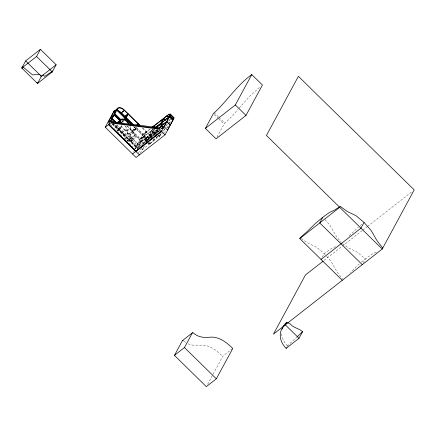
<?xml version="1.0" encoding="UTF-8"?>
<svg xmlns="http://www.w3.org/2000/svg" width="436" height="436" viewBox="0 0 436 436"><rect width="100%" height="100%" fill="white"/><g stroke="black" fill="none" stroke-linecap="round" stroke-linejoin="round"><path stroke-width="0.33" stroke-dasharray="2.18 1.64" d="M121.824 122.391L122.347 121.421L123.764 120.314M120.096 128.337L121.203 126.293L117.9 128.876L116.794 130.92L120.096 128.337L115.802 124.129M120.369 128.609L121.426 126.653L118.123 129.236L117.066 131.192L120.369 128.609L130.304 138.354L127.001 140.937L130.495 137.999L130.059 137.651M135.585 128.582L132.282 131.165L130.119 135.165L133.421 132.582L135.585 128.582L133.22 126.26M127.187 125.862L132.391 130.964L134.533 127.007M135.858 128.849L132.56 131.432L130.364 135.487L133.667 132.904L135.858 128.849L143.58 136.419L141.068 141.068L137.765 143.651L131.487 137.498L134.789 134.915L141.068 141.068M132.664 131.231L135.111 126.713L142.828 134.283L140.387 138.801L132.664 131.231L135.967 128.647L136.882 126.952M130.304 138.354L130.495 137.999M132.391 130.964L135.694 128.38L136.305 127.252M130.582 138.621L130.8 138.217L127.279 141.204L130.582 138.621L138.294 146.191L134.996 148.774L132.103 145.935M134.996 148.774L137.656 143.853L140.959 141.269L134.958 135.383L131.656 137.967L131.776 138.403M137.765 143.651L140.278 139.002L143.58 136.419M133.525 152.262L134.168 151.085M135.443 148.72L140.55 139.275L143.853 136.686M150.415 128.827L143.101 134.55L140.659 139.073L143.962 136.484M147.03 131.367A0.779 0.638 28.4 0 1 145.967 131.231L145.858 131.432A0.779 0.638 28.4 0 0 146.921 131.563L150.202 128.882M138.294 146.191L140.959 141.269M140.387 138.801L143.689 136.217L146.131 131.699L142.828 134.283M137.449 148.513L146.403 131.966L143.106 134.555M140.583 147.978L138.828 146.256L141.487 141.335L147.123 136.926L150.202 139.945M144.67 144.153L141.596 141.133L144.109 136.484L151.357 130.816L154.873 134.261L154.251 135.422M144.218 136.288L146.66 131.765L150.18 135.215L147.733 139.733L144.218 136.288L151.466 130.615L152.382 128.92M138.343 153.309L140.921 148.534M143.504 143.766L146.725 137.798L135.672 126.958M151.357 130.816L149.167 134.866L151.804 137.454M147.21 141.248L146.333 140.387L146.883 139.782M153.69 128.991L151.619 130.615L149.455 134.615L152.971 138.059M159.391 130.615L155.243 133.863L151.723 130.413L152.338 129.285M140.327 153.145L144.174 146.044M146.392 141.923L147.368 140.136L143.836 136.702M142.599 128.233L149.919 135.416L147.455 139.951L143.94 136.506M141.024 148.409L142.343 149.706L145.003 144.785M142.343 149.706L149.592 144.033L149.81 143.629L148.709 142.55M147.733 139.733L154.982 134.059L157.429 129.541L150.18 135.215M148.97 142.97L149.848 143.831L150.398 143.231M154.513 135.204L155.134 134.059L159.282 130.816M155.243 133.863L157.38 129.906M149.848 143.831L159.184 136.528L160.235 134.577M158.121 135.035L159.44 136.326L160.541 134.288L160.323 134.07M217.003 137.078L224.197 123.84L231.549 116.81L238.04 109.403M207.623 384.269L212.779 374.737M213.1 374.143L222.763 356.267L232.252 348.844M322.269 257.147L324.122 253.725L330.412 249.179A19.053 3.711 -45.6 0 1 331.714 248.438L335.453 246.727A29.899 5.826 -45.6 0 0 336.815 245.964M287.084 346.615L287.253 346.304M287.34 346.146L289.531 343.791A12.29 2.393 -45.6 0 1 291.21 342.222L296.758 337.213M363.188 262.946L365.346 258.951L371.636 254.406A19.053 3.711 -45.6 0 1 372.938 253.67L376.677 251.954M239.168 108.063L249.921 96.062L259.851 87.107M146.79 137.307L147.123 136.926M352.244 270.745L356.517 266.516A19.053 3.711 -45.6 0 1 358.348 264.799L359.755 263.546M349.225 235.947L355.226 230.045A19.053 3.711 -45.6 0 1 357.057 228.328L358.463 227.074M350.517 272.418L351.111 271.851M360.071 225.701L361.918 224.18M361.362 262.172L365.346 258.951L357.918 252.667A19.053 10.48 52 0 0 355.989 251.518L349.672 248.531A29.899 16.443 52 0 1 347.634 247.337L342.549 243.659M122.075 121.154L123.017 120.412M123.399 120.483L122.456 121.219L123.404 122.145M121.971 121.846L123.862 120.369M122.293 122.026L123.71 120.914M124.647 125.492A6.415 3.532 52 0 1 126.707 130.571A3.63 1.995 52 0 0 128.74 134.348A4.622 2.545 52 0 1 131.307 139.444A4.622 2.545 52 0 1 128.119 140.605A4.622 2.545 52 0 1 124.467 135.901A3.63 1.995 52 0 0 121.84 132.342L125.143 129.759A3.63 1.995 52 0 1 127.77 133.318A4.622 2.545 52 0 0 131.421 138.021A4.622 2.545 52 0 0 134.61 136.86A4.622 2.545 52 0 0 132.043 131.765A3.63 1.995 52 0 1 130.01 127.988A6.415 3.532 52 0 0 129.814 126.544M125.606 126.086A7.199 3.962 52 0 1 127.301 130.925A2.845 1.564 52 0 0 128.893 133.885A5.406 2.97 52 0 1 131.895 139.847A5.406 2.97 52 0 1 128.168 141.204A5.406 2.97 52 0 1 123.895 135.705A2.845 1.564 52 0 0 121.835 132.915L125.137 130.331A2.845 1.564 52 0 1 127.198 133.122A5.406 2.97 52 0 0 131.47 138.621A5.406 2.97 52 0 0 135.198 137.264A5.406 2.97 52 0 0 132.19 131.301A2.845 1.564 52 0 1 130.598 128.342A7.199 3.962 52 0 0 130.255 126.271M126.707 130.571L130.01 127.988M127.301 130.925L130.598 128.342M123.895 135.705L127.198 133.122M124.467 135.901L127.77 133.318M128.893 133.885L132.19 131.301M128.74 134.348L132.043 131.765M130.587 140.79L133.885 138.207M131.051 141.417L134.353 138.833M151.723 130.413L153.281 129.198M141.596 141.133L147.488 136.523L151.009 139.972M156.737 129.874L136.272 145.886L113.611 123.661M158.001 128.963L136.332 145.918L137.46 147.995M168.525 120.745L170.65 119.083M168.95 120.527L170.541 119.279M138.828 146.256L146.294 140.179L147.172 141.046M146.333 140.387L155.663 133.084M159.958 129.726L155.925 132.882L157.025 130.838L158.126 131.917M165.838 125.568L167.855 123.993M168.356 123.595L170.372 122.02M154.873 134.261L147.624 139.934L144.109 136.484M165.222 126.168L168.754 123.404M169.255 123.012L170.77 121.824M159.669 130.653L137.373 148.098L111.861 123.323M138.577 147.711L150.872 138.092M166.846 127.579L168.312 126.429M166.721 127.792L168.198 126.636M159.44 136.326L163.974 132.778M164.481 132.386L165.489 131.596M324.188 260.33L341.868 246.498M342.402 246.078L362.229 230.568M362.763 230.148L367.052 226.796M367.586 226.377L412.058 191.584M188.172 343.873L192.418 345.116L204.571 345.17L209.525 346.593L215.482 350.026L222.763 356.267M183.785 341.083L185.823 342.582M127.192 140.583L126.756 140.234M301.325 238.432L306.41 242.105A29.899 16.443 52 0 0 308.448 243.304L314.765 246.291A19.053 10.48 52 0 1 316.694 247.441L320.831 250.656L325.283 254.886M111.932 123.274L137.405 148.017M214.174 112.717L218.54 116.995M219.025 117.469L224.84 123.175M214.327 114.592L218.207 118.396M218.687 118.87L224.022 124.102M163.876 128.467L164.754 129.334A7.199 1.401 -45.6 0 1 156.726 137.335A2.845 0.556 -45.6 0 0 154.262 139.553A5.406 1.052 -45.6 0 1 149.406 143.864A5.406 1.052 -45.6 0 1 149.188 142.19M156.72 131.127L158.039 132.419M154.856 129.334A6.415 1.248 -45.6 0 0 153.51 130.969L156.148 133.552M157.865 135.236L159.184 136.528M154.622 129.361A7.199 1.401 -45.6 0 0 153.112 131.198L155.968 133.999M151.619 130.615L155.134 134.059M151.466 130.615L154.982 134.059M153.51 130.969A3.63 0.709 -45.6 0 1 150.382 134.092A4.622 0.899 -45.6 0 0 146.202 138.332A4.622 0.899 -45.6 0 0 146.262 139.901A4.622 0.899 -45.6 0 0 150.458 136.196A3.63 0.709 -45.6 0 1 153.597 133.367L154.916 134.664M156.895 136.604L157.113 136.817A6.415 1.248 -45.6 0 0 161.505 133.105M153.112 131.198A2.845 0.556 -45.6 0 1 150.66 133.645A5.406 1.052 -45.6 0 0 145.771 138.604A5.406 1.052 -45.6 0 0 145.837 140.441A5.406 1.052 -45.6 0 0 150.747 136.108A2.845 0.556 -45.6 0 1 153.21 133.89L154.529 135.182M156.066 136.691L156.726 137.335M150.66 133.645L153.074 136.016M150.382 134.092L152.578 136.245M142.637 127.966L145.967 131.231M150.747 136.108L152.066 137.4M153.603 138.91L154.262 139.553M150.458 136.196L151.559 137.275M153.314 138.997L153.973 139.645A3.63 0.709 -45.6 0 1 157.113 136.817M134.277 126.99L135.694 128.38M135.967 128.647L143.689 136.217M148.72 142.19L150.039 143.482M145.488 139.983L146.807 141.275M148.273 142.741L149.592 144.033M144.992 140.599L147.188 142.757M147.63 143.188L148.507 144.049M127.078 126.059L132.282 131.165M132.56 131.432L140.278 139.002M141.487 141.335L144.567 144.354M131.656 137.967L137.656 143.853M113.545 123.655L136.234 145.902L137.356 147.968M112.701 124.211L137.509 148.545M112.444 124.151L137.422 148.643M110.112 124.369L112.025 126.244M114.406 128.582L115.36 129.519M117.54 131.656L120.38 134.441M120.854 134.904L121.797 135.83M124.167 138.152L125.11 139.079M129.209 143.095L131.618 145.46M325.049 219.504L329.551 224.84A19.053 10.48 52 0 1 330.957 226.965L335.006 234.148A29.899 16.443 52 0 0 336.478 236.394L341.235 242.476M326.662 256.314L330.842 261.311A19.053 10.48 52 0 1 332.248 263.437L336.298 270.62A29.899 16.443 52 0 0 337.769 272.865L342.527 278.947M134.958 135.383L135.078 135.819M158.181 129.677A7.199 1.401 -45.6 0 1 153.21 133.89M158.862 132.021A7.199 1.401 -45.6 0 1 159.244 131.628M157.99 129.656A6.415 1.248 -45.6 0 1 153.597 133.367M164.606 129.089A6.415 1.248 -45.6 0 1 162.966 131.459M153.973 139.645A4.622 0.899 -45.6 0 1 149.973 143.242A4.622 0.899 -45.6 0 1 149.395 142.267M125.137 130.331A7.199 3.962 52 0 1 120.412 124.756M121.835 132.915A7.199 3.962 52 0 1 116.466 124.843M125.143 129.759A6.415 3.532 52 0 1 121.192 125.366M121.84 132.342A6.415 3.532 52 0 1 117.044 124.914M287.509 345.835A19.549 15.876 28.4 0 1 281.585 332.772"/><path stroke-width="0.65" d="M108.602 124.478L135.999 151.27L161.718 131.149L159.353 129.138L110.63 122.963L108.619 124.5M52.783 70.959L44.968 76.256C44.14 77.014 43.736 74.207 42.864 75.145M21.8 68.043L25.664 60.893L40.423 49.344L56.135 64.757L52.271 71.907L37.512 83.45L21.8 68.043L36.559 56.495L40.423 49.344M37.512 83.45L41.376 76.305L56.135 64.757M173.217 117.507A7.685 1.499 -45.6 0 1 173.572 119.072L165.064 134.811L136.087 157.483L105.234 127.225L113.742 111.485L117.044 108.902A7.685 4.224 52 0 1 124.56 110.232L139.782 125.165M114.837 110.869A7.292 4.011 52 0 0 114.014 111.752L113.594 112.526L116.897 109.943L117.317 109.169A7.292 4.011 52 0 1 124.451 110.433L127.928 113.851L125.486 118.369L123.601 119.846M105.234 127.225L108.531 124.642L117.044 108.902M114.167 114.995L110.864 117.578L108.204 122.5L111.507 119.916L114.167 114.995L119.933 120.647L117.099 122.859M116.788 110.145L113.485 112.728L110.973 117.377L114.276 114.793L116.788 110.145L125.377 118.57L124.805 119.628M111.66 121.748L111.104 122.478L159.075 128.56L159.505 127.759L163.162 128.473M124.015 117.562L124.625 116.434L127.928 113.851M125.127 119.807L125.65 118.837L131.329 124.407M124.347 119.742L125.759 118.636L128.206 114.118L138.141 123.862L137.22 125.557M137.803 125.257L138.414 124.129L139.809 125.497M153.303 127.225L153.913 126.091L155.232 127.388M153.559 127.023L154.17 125.895L163.5 118.592L165.26 120.314M162.704 125.034L160.949 123.312L160.421 124.287L161.298 125.148M155.352 127.574L161.058 123.11L163.5 118.592M169.272 116.799L166.759 121.448L170.274 124.898L172.787 120.249L169.272 116.799L161.206 123.11L160.633 124.173L161.511 125.034M163.069 124.636L161.315 122.908L163.756 118.39L167.026 115.834A7.292 1.422 -45.6 0 1 169.8 115.823L173.315 119.273L172.896 120.047L169.381 116.597L169.8 115.823M163.99 126.571L166.65 121.649L170.165 125.099L167.506 130.021L163.99 126.571L161.467 128.544M132.566 154.033L161.549 131.361L170.056 115.622L173.572 119.072M205.383 128.397L213.357 113.643C226.938 101.408 236.775 85.38 251.763 74.572L262.423 85.031L245.997 115.42L216.043 138.85L205.383 128.397L235.331 104.962L251.763 74.572M174.449 355.378L182.422 340.63L192.44 332.793A0.976 0.54 52 0 1 193.29 332.87C197.857 337.241 204.315 338.004 210.305 337.142C219.232 336.516 226.747 342.576 232.78 348.435L216.349 378.819L206.337 386.656L174.449 355.378L184.461 347.547L192.44 332.793M342.298 280.277L299.777 238.579L300.306 237.598L306.067 232.535A29.899 5.826 -45.6 0 0 308.001 230.72L314.002 224.818A19.053 3.711 -45.6 0 1 315.833 223.101L322.831 217.253L329.12 212.708A19.053 3.711 -45.6 0 1 330.423 211.967L334.161 210.256A29.899 5.826 -45.6 0 0 335.524 209.493L339.404 206.947M322.831 217.253L319.746 222.954L362.262 264.657M285.324 324.853L286.675 322.346L288.806 323.212A12.29 6.763 52 0 1 290.578 324.28C293.793 328.128 299.091 328.303 302.584 331.671L299.014 338.276L286.152 348.337A19.549 15.876 28.4 0 1 285.324 324.853L299.014 338.276M286.152 348.337L286.496 347.71M299.777 238.579L339.715 207.334L340.243 206.353L346.342 210.861A29.899 16.443 52 0 0 348.38 212.06L354.697 215.046A19.053 10.48 52 0 1 356.632 216.196L364.055 222.48L360.97 228.181L321.038 259.425M382.23 249.032L414.2 189.905L298.398 76.327L266.429 135.46L382.23 249.032L273.465 334.134L305.434 275.002L323.114 261.169M52.543 71.406L51.628 72.409M297.139 336.821L302.584 331.671M42.02 75.799L41.104 76.807A0.976 0.54 52 0 0 40.695 75.63M114.014 111.752L117.317 109.169M116.826 110.243A7.685 4.224 52 0 1 121.257 112.815L124.56 110.232M117.131 110.608A7.292 4.011 52 0 1 121.148 113.017L124.451 110.433M117.18 122.636L120.014 120.418L114.276 114.793M124.903 116.701L128.206 114.118M123.96 119.677L125.377 118.57M124.707 119.573L125.65 118.837M136.724 124.969L138.141 123.862M136.997 125.236L138.414 124.129M152.317 127.225L167.135 115.633A7.685 1.499 -45.6 0 1 170.056 115.622M152.415 127.268L153.913 126.091M161.315 122.908L169.381 116.597M155.761 127.367L160.949 123.312M166.759 121.448L161.369 125.666L163.129 127.388M166.65 121.649L161.238 125.884L162.993 127.606M161.331 131.083L135.874 151.003L108.771 124.418M38.155 82.949L37.785 82.949A0.976 0.54 52 0 1 36.826 82.78M110.237 121.628L111.534 121.677M111.512 121.726L159.483 127.808M235.331 104.962L245.997 115.42M170.389 114.096L173.904 117.546M170.116 114.374L173.632 117.824M167.135 115.633L168.895 117.355M167.026 115.834L168.787 117.556M163.756 118.39L165.517 120.113M161.206 123.11L162.96 124.838M161.058 123.11L162.813 124.838M161.549 131.361L165.064 134.811M154.17 125.895L155.925 127.617M121.257 112.815L125.099 116.586M126.059 117.529L133.748 125.072M121.148 113.017L124.625 116.434M125.846 117.627L132.942 124.587M116.897 109.943L125.486 118.369M125.759 118.636L131.912 124.669M114.548 113.464L120.75 119.546M114.445 113.665L120.647 119.747M111.932 118.314L116.232 122.532M111.829 118.521L116.15 122.761M111.507 119.916L113.894 122.254M108.531 124.642L139.384 154.9M36.559 56.495L52.271 71.907M25.664 60.893L41.376 76.305M184.461 347.547L216.349 378.819M364.055 222.48L370.774 230.072A19.053 10.48 52 0 1 372.18 232.192L376.23 239.375A29.899 16.443 52 0 0 377.701 241.62L382.759 248.051M173.266 117.725A7.292 1.422 -45.6 0 1 173.315 119.273M156.524 127.601A6.415 1.248 -45.6 0 1 161.102 124.445A6.415 1.248 -45.6 0 1 159.451 128.01M156.497 127.416A7.199 1.401 -45.6 0 1 161.647 123.879A7.199 1.401 -45.6 0 1 159.69 127.982M113.742 111.485A7.685 4.224 52 0 1 115.317 110.264M120.418 123.061A6.415 3.532 52 0 1 123.056 119.622A6.415 3.532 52 0 1 128.756 124.08M120.249 122.298A6.415 3.532 52 0 1 122.042 123.094M119.905 123.165A7.199 3.962 52 0 1 122.652 118.941A7.199 3.962 52 0 1 129.192 123.955M120.058 121.644A7.199 3.962 52 0 1 121.012 121.976M39.796 74.752A0.976 0.54 52 0 0 39.109 74.42L32.798 74.883A0.976 0.54 52 0 1 32.21 74.643L23.168 67.171A0.976 0.54 52 0 0 22.312 67.095M22.487 68.714A0.976 0.54 52 0 1 22.073 67.542M182.422 340.63A0.976 0.54 52 0 1 183.153 340.614M282.081 329.175A19.549 15.876 28.4 0 1 286.675 322.346"/></g></svg>
